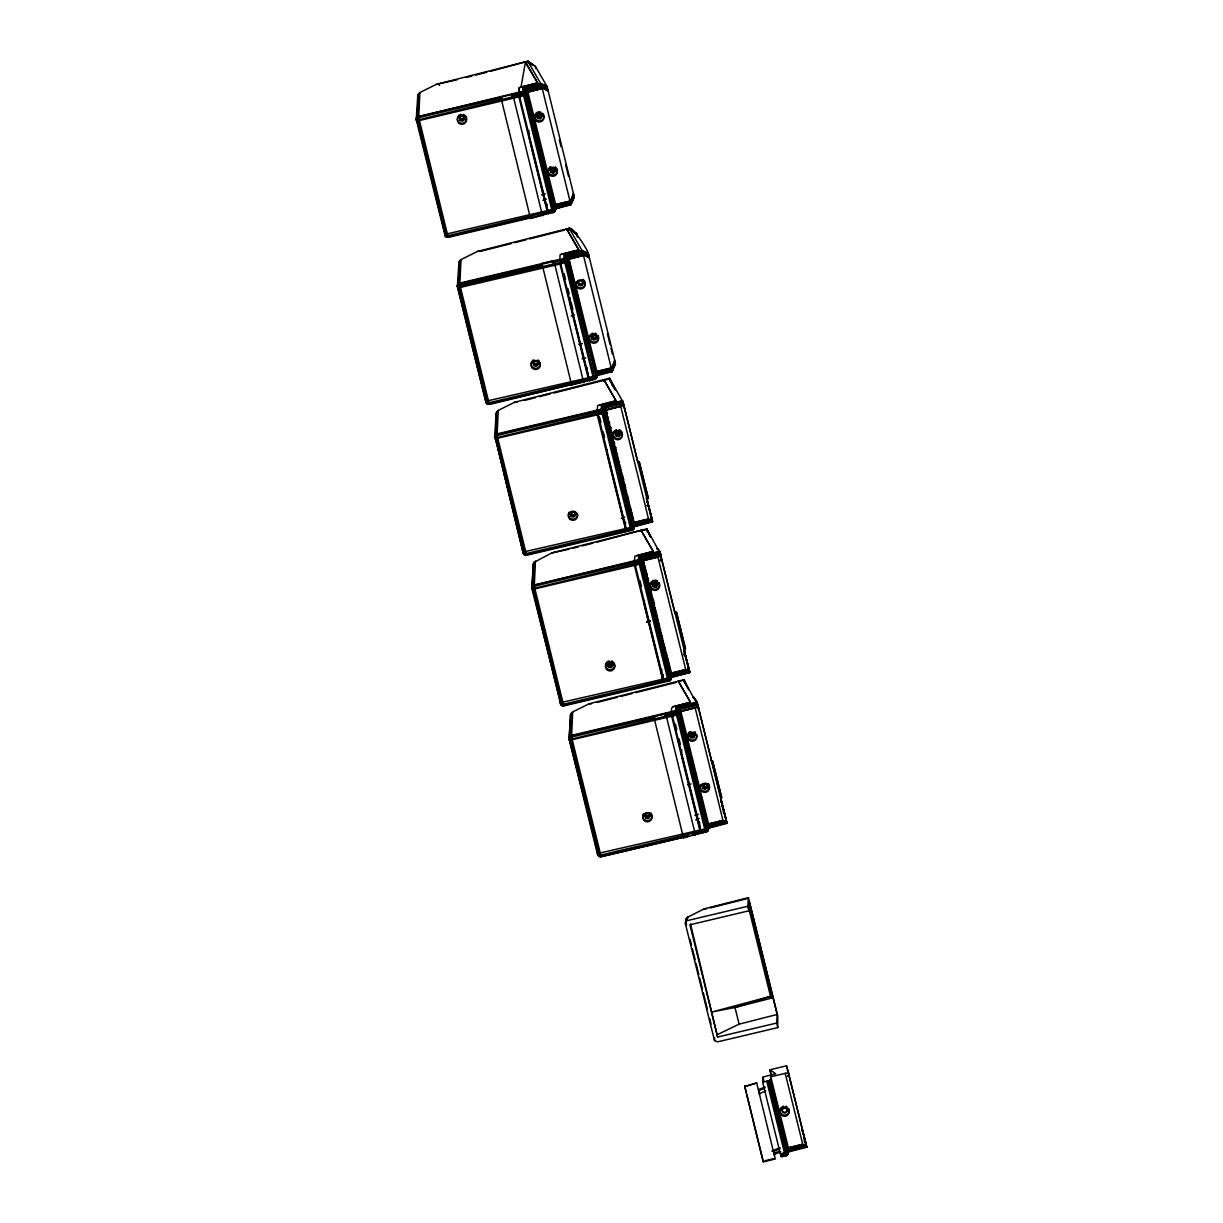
<?xml version="1.0" encoding="UTF-8"?>
<svg xmlns="http://www.w3.org/2000/svg" width="1223" height="1223" viewBox="0 0 1223 1223"><rect width="100%" height="100%" fill="white"/><g stroke="black" fill="none" stroke-linecap="round" stroke-linejoin="round"><path stroke-width="1.5" d="M554.707 208.995L570.744 204.21L542.232 88.545L527.847 91.954L555.639 204.486L554.615 211.869L551.756 209.607L444.775 234.419L416.554 120.97L416.951 116.965L522.756 91.282L525.707 92.138L527.526 94.156L555.624 207.986L555.135 211.304L552.72 212.664M457.402 286.778L459.649 283.69L559.935 259.933L563.971 258.206L564.155 254.996L567.12 255.913L566.937 259.062L560.073 260.805L560.409 262.364L460.123 286.121C456.561 289.316 456.515 284.149 459.588 283.125L559.874 259.368L560.088 254.843L561.586 254.139M634.936 526.456L652.471 521.273L623.042 402.122L609.574 378.213L514.638 402.26L498.235 410.408L497.073 435.541L525.829 552.215C528.932 556.878 523.154 555.502 522.894 552.108L494.856 435.587L496.844 433.936L601.257 409.185L604.223 410.041L606.027 412.044L634.141 525.875L633.652 529.207L631.236 530.553M667.055 658.203L666.428 655.696L666.26 658.555L667.651 658.066L670.739 670.586L669.975 673.583L671.473 673.934L671.381 678.291L669.807 680.814L563.91 705.916L561.388 705.289L531.883 588.492L533.885 562.427L551.833 552.918L641.066 530.339L653.22 551.328L634.859 556.236L634.37 561.388L663.982 681.563M600.355 856.834L597.497 854.235L569.138 739.349L570.667 714.201L572.685 711.924L589.089 703.775L678.306 681.196L690.521 702.354L672.849 706.772M685.446 923.961L687.036 917.51L704.28 908.796L748.4 897.651L777.752 1015.977L777.767 1027.595L717.641 1041.843L714.507 1040.574L685.446 923.961L685.858 919.222M417.593 96.755L419.871 92.535L436.259 84.387L525.493 61.807L537.692 82.981L520.371 87.215M458.717 263.832L460.995 259.612L477.398 251.464L566.616 228.884L578.815 250.058M495.957 414.628L498.235 410.408M533.167 565.286L533.411 563.344M570.422 716.143L570.453 715.165M685.644 920.185L686.516 924.833M416.263 119.701L416.279 118.555M494.642 437.574L494.642 436.428M531.837 588.232L531.852 587.086M569.092 739.074L569.307 737.087L571.294 735.436L675.707 710.655L678.673 711.496L680.477 713.513L708.591 827.344L707.062 831.671L692.249 835.202M596.029 375.537L596.855 371.41L569.047 259.154L583.463 255.469L582.01 250.425L569.062 228.059L566.631 229.557M632.948 520.111L633.407 525.462L634.156 522.756L630.457 507.438L629.065 507.927M670.724 673.43L670.143 670.724M708.576 824.134L680.798 711.312L695.199 707.903L722.976 820.434L708.576 824.134L708.102 830.662L693.808 834.162M788.453 1072.586L786.511 1065.845L770.001 1069.758L775.734 1073.825L763.228 1076.974L762.648 1082.279L780.977 1156.27L786.802 1155.536L788.116 1153.763L788.346 1147.709L770.826 1076.821L788.453 1072.586L806.691 1147.281L805.269 1144.82M416.248 119.441L417.838 94.813M418.327 93.896L417.165 118.356L445.799 234.571C445.722 238.378 450.171 238.21 447.465 234.342L418.709 117.668L419.871 92.535M419.015 93.101L417.869 117.943L446.594 234.51C449.514 240.625 440.846 232.951 447.817 235.718L553.576 210.646L524.759 93.926L526.272 92.658L526.456 89.585L541.315 85.044L547.43 87.918L574.26 196.872L570.82 204.837L554.294 209.072M423.189 145.659L423.25 144.513M465.092 118.677L460.307 119.732L459.71 117.454M457.371 286.518L458.977 261.89M459.451 260.973L458.289 285.433L486.937 401.648C486.846 405.455 491.294 405.287 488.589 401.419L459.833 284.745L460.995 259.612M460.138 260.178L458.992 285.02L487.717 401.587C490.973 408.115 482.84 399.707 487.778 404.324M500.635 96.525L530.568 218.627L542.599 215.065M512.62 93.682L542.553 215.783M494.612 437.33L496.217 412.686M496.691 411.769L495.529 436.244L524.178 552.46C526.731 557.963 519.928 550.824 526.18 553.606L632.092 528.55L633.132 529.758M497.394 410.989L496.232 435.831L525.814 555.318M519.607 87.552L518.812 92.856L418.526 116.613C415.239 117.041 415.927 122.835 419.351 120.542L523.643 95.776L524.759 93.926L416.386 120.313M522.756 91.282L522.94 88.087L540.795 83.5L546.849 86.145L547.43 87.918L541.697 86.405L527.021 90.166L522.94 88.087M525.187 88.637L525.049 93.422M540.979 214.789L555.135 211.304L525.859 92.872L525.905 89.004L541.315 85.044L542.232 88.545L527.832 92.229L527.021 90.166L542.079 87.903L548.332 91.266M527.021 90.166L526.853 93.055L555.685 209.775L555.854 206.886L570.514 203.125L574.153 196.108L570.82 204.837L574.26 196.872M527.526 94.156L527.663 91.587L542.079 87.903M528.932 130.494L528.672 135.019L545.947 205.005M537.998 361.442A2.461 2.431 3.4 0 1 537.019 364.744L535.781 365.035A2.461 2.431 3.4 0 1 533.671 363.766L533.488 362.39L534.069 364.836L538.854 363.705L538.288 361.259M534.069 364.836L533.595 362.757L534.069 364.836L538.869 363.537M523.903 550.167L523.673 553.958L523.215 553.148M547.583 209.913L546.834 210.096L547.17 204.333M531.822 587.988L533.197 564.323M533.885 562.427L532.739 586.902L561.372 703.118L563.1 705.992M534.589 561.647L533.442 586.49L562.167 703.042C562.488 706.802 565.041 706.527 563.023 702.873L534.283 586.199L535.429 561.067M573.48 193.127L570.178 201.719L555.777 205.418L555.135 211.304L555.334 208.17L570.744 204.21L574.153 196.108M566.402 255.546L566.264 260.331L564.858 262.7L592.972 376.531L595.846 378.778L489.475 404.446M595.846 378.778L596.625 377.51L567.12 255.913L582.545 251.969L588.66 254.827L615.368 363.017L611.989 371.792L615.49 363.781M582.545 251.969L567.686 256.494L596.9 376.684L595.188 377.754M614.695 360.036L611.408 368.643L597.007 372.342L596.9 376.684L568.252 257.09L582.912 253.329L588.66 254.827L588.064 253.054C589.455 252.458 569.215 220.92 569.307 229.832M570.071 297.571L569.796 302.096L587.086 372.082M583.814 381.989L571.829 384.817M573.709 515.066L571.309 515.632L570.652 512.651M570.774 515.984L570.315 513.538M562.228 705.778L560.562 703.806L560.638 700.03M587.162 370.661L587.33 367.833M588.049 375.736L588.217 372.862M569.077 738.83L570.667 714.201M571.141 713.269L569.979 737.744L599.484 856.62L597.497 854.235M571.844 712.489L570.698 737.331L600.279 856.834L688.534 836.089L601.166 856.757L571.538 737.056L572.685 711.924M596.809 374.437L596.365 378.228L589.501 379.971L589.838 380.705M596.625 377.51L566.937 259.062L563.971 258.206M601.257 409.185L601.441 405.975L622.522 400.563L624.234 408.115M603.688 406.525L603.551 411.31L602.144 413.68L630.258 527.51L632.092 528.55L603.26 411.83L494.765 438.186M523.123 552.995L526.501 554.676L633.652 529.207L604.361 410.76L604.407 406.892L601.441 405.975M606.027 412.044L606.18 409.491L604.407 406.892L623.042 402.122L623.699 406.128M637.794 462.37L623.975 405.608L606.348 409.843L605.568 412.747M606.944 412.258L606.18 415.254L606.944 412.258L607.403 417.609M608.183 417.272L607.418 420.253L608.183 417.272L608.641 422.623M607.22 449.881L607.036 452.907L624.326 522.878L624.494 520.05M609.421 422.287L608.657 425.268L609.421 422.287L609.88 427.637M610.659 427.286L609.895 430.282L610.659 427.286L611.118 432.636M611.897 432.3L611.133 435.296L611.897 432.3L612.341 437.651M613.136 437.314L612.371 440.295L613.136 437.314L613.579 442.665M614.374 442.313L613.61 445.31L614.374 442.313L614.817 447.664M615.612 447.328L614.848 450.324L615.612 447.328L616.056 452.678M616.224 449.835L616.071 455.323M617.294 457.692L616.851 452.342M617.462 454.849L617.309 460.337M618.089 457.341L617.936 462.844M619.159 465.199L618.7 459.848M607.999 664.915L607.938 663.86L608.504 666.29M619.327 462.355L619.174 467.859M619.954 467.507L619.786 470.351L620.565 467.369L619.342 465M620.565 467.369L620.413 472.858M621.192 472.521L621.024 475.365L621.177 469.877M621.788 472.368L621.651 477.872M622.431 477.52L622.262 480.379L623.654 479.89L622.415 474.876M622.859 480.242L623.027 477.383M623.654 479.89L622.889 482.886M623.669 482.535L623.501 485.378L624.892 484.904L623.057 480.028M624.097 485.241L624.265 482.397M624.892 484.904L624.127 487.885M624.907 487.549L624.739 490.392L625.503 487.411L624.296 485.042M625.503 487.411L625.366 492.9M626.145 492.563L625.977 495.407L626.13 489.903M625.947 527.801L625.198 527.969L625.549 522.221M626.742 492.41L626.589 497.914M627.384 497.562L627.216 500.421L628.607 499.932L627.368 494.918M627.812 500.268L627.98 497.425M628.439 502.775L628.607 499.932M629.05 505.282L629.218 502.439L627.827 502.913M629.662 507.79L629.218 502.439M630.457 507.438L629.692 510.434M631.068 509.945L630.93 515.449L631.695 512.452M632.306 514.959L632.169 520.448L633.545 519.974M632.765 520.31L632.933 517.467M632.474 528.733L633.911 528.428L633.652 529.207M561.464 705.304L532.693 589.517L532.525 585.496L638.452 559.798L638.635 556.587L659.717 551.191L689.757 672.512L670.372 677.527M640.883 557.153L640.745 561.938L639.339 564.292L667.452 678.123L670.311 680.385M531.959 588.844L640.455 562.442L669.271 679.162L563.39 704.265C559.217 703.026 560.103 704.937 563.696 705.335L670.846 679.82L641.555 561.388L641.601 557.52L638.635 556.587M660.817 555.471L660.237 552.735L641.601 557.52L643.497 560.654L643.374 565.867L642.946 560.608L657.943 557.061L685.721 669.592L671.32 673.292M643.222 562.672L643.374 560.103L661.001 555.594L661.123 556.45L660.619 554.095L642.717 558.682L642.549 561.571L671.381 678.291L643.222 562.672L641.402 560.654L638.452 559.798M644.139 562.886L644.613 570.881L644.139 562.886L642.946 560.608M645.377 567.885L645.851 575.895L644.766 565.393M644.414 600.539L644.246 603.566L661.521 673.537L661.781 669.302M646.463 578.387L647.854 577.913L648.465 580.421L647.089 580.894L646.615 572.899L645.224 573.388M647.089 580.894L646.615 572.899M648.924 585.771L647.701 583.402L647.854 577.913M648.328 585.909L648.465 580.421M650.162 590.77L647.869 580.558M649.566 590.923L649.092 582.912M651.4 595.784L650.177 593.415L649.703 585.42M650.789 595.922L650.33 587.927M652.639 600.799L651.416 598.429L650.942 590.434M651.569 592.941L651.416 598.429M652.027 600.936L652.18 595.448M652.807 597.955L654.03 602.954L653.265 605.951L652.195 598.093M653.265 605.951L653.418 600.447M654.504 610.95L655.268 607.969L654.504 610.95L654.03 602.954M654.657 605.461L653.892 608.458M655.299 610.613L655.742 615.964L655.268 607.969M655.895 610.476L655.131 613.457M656.338 615.826L655.91 613.12M656.537 615.628L656.98 620.978L656.506 612.983M650.56 815.833L645.759 817.147L645.194 814.701M657.133 615.475L656.369 618.471M657.577 620.841L657.148 618.135M657.775 620.627L658.219 625.993L657.745 617.982M658.371 620.489L657.592 623.485M695.551 834.422L683.519 837.984L653.586 715.883M658.815 625.84L658.387 623.134M658.998 625.641L659.457 630.992L658.983 622.996M659.61 625.503L658.83 628.5M660.053 630.854L659.625 628.148M660.848 630.518L660.068 633.499L660.221 628.011M660.695 636.006L660.237 630.655M661.291 635.868L660.863 633.162M662.086 635.517L661.307 638.513L661.46 633.01M662.53 640.883L661.475 635.67M663.309 640.531L662.545 643.527L662.698 638.024M663.768 645.882L662.713 640.669M664.548 645.545L663.783 648.526L663.936 643.038M663.355 675.081L662.407 678.643L662.667 674.316M663.951 645.683L665.174 648.037L664.41 651.033M665.174 648.037L665.022 653.541L666.413 653.051L666.856 658.402M665.618 653.403L665.786 650.544M666.245 655.895L666.413 653.051M667.651 658.066L666.871 661.047M667.666 660.71L667.498 663.554L668.262 660.573M695.505 835.141L665.572 713.055M668.889 663.08L668.11 666.061M668.905 665.725L668.736 668.568L669.501 665.572M670.128 668.079L669.348 671.075M670.571 673.43L670.739 670.586M672.833 706.726C670.051 708.469 672.069 713.437 672.467 716.158M675.707 710.655L675.891 707.444L696.972 702.033L727.012 823.369L707.261 828.43L726.921 822.743M678.138 707.995L678.001 712.78L676.594 715.134L704.708 828.965L707.582 831.227L707.765 827.971M678.001 712.78L679.239 712.015L708.102 830.662L678.811 712.229L678.857 708.362L675.891 707.444M680.477 713.513L680.63 710.945L678.857 708.362L697.492 703.577L727.012 823.369L724.796 815.16M681.578 752.894L681.761 749.882M685.476 923.059L686.332 918.29M686.149 921.439L687.036 917.51M686.837 920.858L687.876 916.944M698.945 821.566L698.776 824.394L681.501 754.408M700.412 829.301L699.663 829.484L699.632 822.253M714.507 1040.574L714.675 1037.716M717.626 1037.028L689.91 924.802L748.919 910.799L749.439 902.161L777.171 1014.463L776.651 1023.055L717.626 1037.028L690.521 924.022M748.919 910.799L747.803 906.258L748.4 897.651M744.669 1086.544L756.701 1082.982L775.26 1159.007L763.274 1161.85L744.669 1086.544L756.701 1082.982M758.856 1091.711L758.917 1090.595L764.971 1088.042M759.575 1094.661L758.917 1090.595M763.274 1161.85L746.871 1094.554M780.977 1156.27L787.841 1154.527L788.331 1151.21L770.658 1079.664L770.826 1076.821M773.838 1152.402L773.899 1151.271L779.968 1148.733M774.572 1155.353L773.899 1151.271M536.469 364.102L536.423 364.958A2.446 2.4 3.4 0 1 533.732 361.351M648.175 816.398L647.471 817.346M697.783 706.512L698.669 709.569L698.425 707.077L680.798 711.312M416.324 119.961L418.709 117.668L502.286 97.855M457.448 287.038L459.833 284.745L541.544 265.376M494.688 437.834L497.073 435.541L604.223 410.041M531.883 588.492L534.283 586.199L641.402 560.654M569.138 739.349L571.538 737.056L655.1 717.244M533.518 361.228L533.549 363.46M533.381 362.543L533.656 361.534M521.029 87.108L525.493 61.807L490.392 71.362M640.745 561.938L641.983 561.174L670.846 679.82L670.739 673.521M612.05 371.746L615.368 363.017L611.745 370.034L612.05 371.746L595.525 375.981M593.736 834.392L593.308 833.322M573.877 194.793L570.514 203.125L555.777 205.418M615.093 361.702L611.745 370.034L597.069 373.795M634.095 525.416L634.125 522.68L632.78 522.955L633.407 525.462M671.549 675.402L671.03 676.686L689.665 671.901L687.601 663.676L689.436 670.816L671.549 675.402L671.473 673.934L689.115 669.409M615.368 363.017L611.959 371.135L596.549 375.079M570.713 512.727L570.927 511.627L570.912 514.562M645.347 813.83L645.163 814.228A2.461 2.431 3.4 0 1 645.423 813.647M648.098 497.853L647.166 500.024L648.282 498.174L639.186 461.774L648.282 498.174M676.426 612.402L685.339 648.48L684.391 650.651L685.522 648.802L676.609 612.708L674.576 611.301L676.609 612.708M720.546 799.429L721.662 797.579L712.749 761.486L710.716 760.079M554.432 211.304L555.41 210.601L526.272 92.658M670.128 679.82L671.106 679.117M707.383 830.662L708.362 829.958M787.322 1155.093L788.101 1153.824L769.94 1080.23M787.215 1154.802L769.512 1080.444L770.658 1079.664M577.378 237.17L576.644 233.333M569.215 739.701L677.71 713.299L706.527 830.004L600.646 855.106L597.634 854.648L598.123 855.458M518.934 87.811L518.659 92.826L548.623 213.612L547.965 211.976M566.264 260.331L567.503 259.566L568.741 261.065M603.551 411.31L604.789 410.546L633.911 528.489M525.37 62.465L537.524 82.812L520.922 87.215M566.509 228.762L578.754 249.737L561.158 254.46M604.101 381.438L603.856 379.68L616.025 400.716L597.65 405.577L597.176 410.729L626.115 528.489M634.599 526.501L652.562 521.9L646.417 497.96L652.241 520.188L634.355 524.774M596.717 542.232L641.051 530.308L653.265 551.512L636.587 555.594M652.486 521.946L646.86 500.131M647.349 532.005L646.768 528.84L660.405 553.759M678.306 681.196L684.054 680.355L687.158 687.02M684.054 680.355L697.446 704.647L697.186 702.568L677.42 707.628L677.221 710.869L571.34 736.001L569.138 738.279L598.49 855.733L600.952 856.176L684.528 836.364M723.848 813.876L720.867 799.429L723.145 808.877M717.779 1034.429L739.12 1024.155L777.171 1014.463M511.566 95.669L525.707 92.138M542.936 200.496L546.314 199.089M571.202 315.962L574.229 314.678M621.315 518.369L624.678 516.962M664.395 715.042L678.673 711.496M695.765 819.884L699.128 818.462M758.428 1089.693L765.048 1086.926M759.651 1093.53L765.705 1090.992M771.774 1151.088L780.029 1147.617M774.144 1153.335L779.112 1151.256M774.633 1154.222L780.687 1151.684M519.469 87.521L520.509 87.23M762.648 1082.279L769.512 1080.444M668.431 681.18L669.807 680.814M555.624 204.776L570.025 201.076L555.639 204.486M596.855 371.7L611.255 368.001L596.855 371.41M634.125 522.68L648.526 518.98L620.749 406.433L605.721 410.179M648.633 505.986L651.92 518.781L634.294 523.306L634.187 527.663L605.354 410.943L605.538 408.054L623.424 403.483L623.959 407.06M708.805 826.244L726.691 821.657M788.331 1148L802.731 1144.3L785.227 1073.412M788.545 1150.109L806.446 1145.523M525.294 61.838L527.847 61.15L535.429 66.424L546.849 86.145M547.078 86.726L540.994 84.035L524.468 88.27L524.27 91.496L518.659 92.826M553.041 169.737L555.609 169.921L553.346 170.501L552.567 168.239M566.601 229.374L569.092 228.732L576.706 234.189L573.755 232.446M564.155 254.996L582.01 250.425L588.064 253.054M588.294 253.65L582.224 250.944L565.683 255.179L565.5 258.42L552.689 262.746M589.547 258.191L583.31 254.827L569.047 259.154M608.167 379.252L553.973 392.98M623.822 404.966L606.318 410.041M633.835 526.058L652.471 521.273L646.799 499.703M640.99 530.354L646.768 528.84L650.651 537.279L646.707 528.886M641.066 530.965L646.784 529.513L648.343 532.831M661.169 556.236L643.497 560.654M669.99 677.588L689.757 672.512L688.228 666.382M698.272 706.435L680.783 711.587M645.866 813.54L649.52 812.607M772.217 997.953L734.992 1007.492L712.229 1011.925L770.521 996.363L772.217 997.953L749.072 904.21M788.025 1151.393L806.676 1146.608L786.511 1065.845M787.367 1152.234L806.752 1147.235L803.587 1134.592M436.259 84.387L457.112 79.77M466.36 77.431L471.91 76.04M475.594 75.092L486.693 72.295M479.752 251.525L511.183 243.576M514.883 242.643L525.966 239.846M529.666 238.898L564.781 230.016M524.392 400.456L535.491 397.658M539.175 396.726L550.274 393.913M568.985 549.249L551.833 552.918M572.685 548.317L578.234 546.91M581.934 545.978L593.017 543.165M596.992 702.43L617.34 697.293M621.024 696.361L632.123 693.548M635.822 692.615L676.487 682.327M710.303 907.94L746.794 898.706M541.56 194.732L545.168 193.815M576.966 250.516L562.106 254.002M592.972 376.531L588.829 377.51L589.761 380.689M630.258 527.51L522.894 552.108M646.707 621.544L650.407 620.673M667.452 678.123L560.088 702.766M704.708 828.965L597.344 853.608M780.305 1153.824L784.447 1152.83L787.138 1154.527M519.806 97.427L519.056 97.611L546.834 210.096M460.291 119.9L465.076 118.769L464.511 116.323M531.699 216.991L448.122 236.788L444.759 235.122M448.352 237.369L554.111 212.313M570.866 258.435L583.463 255.469L611.745 370.034L597.007 372.342M564.858 262.7L560.715 263.679L588.875 377.647L485.653 401.312L457.677 288.047L560.761 263.862L560.363 262.181L565.974 260.851L594.806 377.571L488.94 402.795L485.806 401.924L486.433 403.162M560.929 264.504L560.18 264.688L587.957 377.173L588.706 377.005M578.785 344.29L582.362 343.449M480.364 372.419L479.538 372.633L479.982 374.773M533.075 362.742L536.79 364.454M582.102 358.798L585.679 357.957M570.973 384.496L489.261 403.865L485.974 402.352M582.117 381.866L589.547 380.108M589.715 380.552L595.326 379.222M602.144 413.68L494.918 438.858M598.169 415.3L597.42 415.484L625.198 527.969M618.548 465.351L619.939 464.862M518.246 526.578L517.788 527.954M571.324 515.464L573.709 514.898L573.021 515.831M628.454 505.42L629.83 504.931M646.875 505.42L648.435 505.328L646.936 505.68M633.545 522.527L648.526 518.98M526.716 555.257L632.612 530.201M658.203 548.577L656.705 548.928L658.754 549.524L660.481 554.218M639.339 564.292L532.112 589.517M660.282 559.966L661.704 559.354M635.364 565.959L634.615 566.142L662.407 678.643M660.435 560.486L661.933 560.119L660.512 560.73M645.989 570.392L646.019 573.037M647.227 575.406L647.257 578.051M646.661 622.354L650.346 621.483M607.51 664.196L611.24 665.924M610.904 665.725L613.319 664.991L610.231 666.489M665.648 656.048L667.024 655.559M683.55 654.32L684.972 653.709M683.703 654.84L685.277 654.733M670.739 673.154L685.721 669.592M694.221 697.293L692.982 697.584L694.832 698.348L696.972 702.033L698.623 708.82M653.556 716.602L665.526 713.773M676.594 715.134L569.368 740.358M672.619 716.816L671.87 716.984L699.663 829.484M687.509 784.799L691.071 783.943M694.802 815.206L698.394 814.35M708.591 823.843L722.976 820.434M692.172 835.202L707.062 831.671M687.662 920.522L747.803 906.258M787.612 1076.057L789.187 1075.95L787.688 1076.316M788.346 1147.709L802.731 1144.3M780.671 1155.2L786.282 1153.87L768.258 1080.887M781.283 1156.866L786.802 1155.536M765.032 1160.719L773.578 1158.701M477.398 251.464L478.59 251.189M514.638 402.26L516.993 402.336M589.089 703.775L591.458 703.837M704.28 908.796L706.649 908.857M568.252 257.09L583.31 254.827M444.805 235.259L446.655 237.247M445.248 236.07L444.775 234.419M445.814 236.758L416.477 117.698M487.014 403.85L457.616 284.776M627.093 531.501L626.115 528.443M524.193 554.63L494.856 435.587M560.822 704.616L560.379 703.806M701.452 833.001L672.451 716.128M598.643 856.146L569.307 737.087M541.697 86.405L547.873 89.508M582.912 253.329L589.089 256.417M639.369 462.08L637.519 460.995M710.899 760.4L712.749 761.486M525.08 92.413L525.859 92.872M566.31 259.322L567.075 259.78M603.596 410.301L604.361 410.76M570.927 513.385L574.03 515.265M640.776 560.914L641.555 561.388M678.031 711.771L678.811 712.229M645.377 814.9L648.496 816.765M535.766 68.595L535.368 66.516L527.786 61.196L540.994 84.035L547.43 87.918M582.224 250.944L588.66 254.827M576.599 233.44L569.001 228.12L576.706 234.189M532.922 65.247L527.786 61.196L532.433 65.094M438.629 84.448L439.577 85.365M721.662 797.579L712.581 761.165M725.514 820.954L726.936 823.415M603.856 379.68L616.071 400.854L599.423 405.119M612.708 385.551L609.604 378.885L612.891 386.499M612.631 385.016L609.574 378.213L615.016 390.03M683.963 679.728L686.302 684.788M688.687 689.818L684.024 679.682L678.245 681.196L690.475 702.185L673.873 706.573M694.832 698.348L697.339 704.066M519.194 532.754L518.628 531.072M570.728 513.278L571.309 515.632L570.835 513.553M608.121 665.236L607.862 663.309A2.461 2.431 3.4 0 0 610.858 666.428L611.439 666.183A2.461 2.431 3.4 0 0 612.677 663.508M645.377 816.077L645.117 814.151M540.994 84.035L541.315 85.044M624.173 407.549L623.898 406.632L624.204 407.84M661.016 557.031L674.897 612.937M565.668 164.83L568.45 175.99M788.269 1072.77L788.59 1073.886M803.175 1132.819L803.373 1134.547M555.563 680.829L555.823 681.731M625.167 410.974L625.442 411.983M517.971 527.22L517.757 526.364M646.646 498.938L647.273 501.292M480.838 378.32L481.128 379.359M684.054 650.758L687.769 664.945L684.192 650.819M684.437 652.027L687.586 663.921M721.096 800.408L723.359 809.198M723.512 809.443L726.37 820.251L708.744 824.776L708.637 829.133L679.805 712.413L679.973 709.523L697.874 704.937L698.165 706.787M802.196 1129.41L803.114 1133.064L801.921 1128.248L802.685 1131.948M803.266 1133.308L806.11 1144.117L788.483 1148.642L788.376 1152.999L770.352 1080.016M648.098 504.136L646.493 497.792M649.78 510.664L651.92 518.781M721.31 801.6L723.099 808.418M684.483 652.639L687.861 665.557M688.427 667.452L689.68 672.574M806.691 1147.281L804.107 1137.375L804.444 1142.037M485.653 401.312L486.112 402.352M518.093 529.116L517.574 526.746M592.544 830.631L592.024 828.261L592.253 829.469M607.434 333.894L610.109 344.718M610.996 348.326L612.387 353.967M559.339 139.819L561.036 146.745M748.354 906.64L770.521 996.363L734.992 1007.492L739.12 1024.155M776.651 1023.055L777.767 1027.595M684.07 649.765L685.507 655.513M538.9 113.25L540.245 118.692M617.401 431.138L618.303 434.761M654.595 581.766L655.941 587.208M691.851 732.608L692.753 736.231M538.319 112.975L539.236 116.659M551.97 168.239L553.331 173.758M616.698 430.848L617.6 434.532M655.253 587.04L653.892 581.521A4.617 4.54 3.4 0 0 651.584 589.027A4.617 4.54 3.4 0 0 659.38 587.178A4.617 4.54 3.4 0 0 653.846 581.475A2.446 2.4 3.4 0 0 653.801 585.741A2.446 2.4 3.4 0 0 657.515 583.753M691.102 732.317A4.617 4.54 3.4 0 1 696.636 738.019A4.617 4.54 3.4 0 1 688.855 739.869A4.617 4.54 3.4 0 1 691.102 732.317L692.05 736.047M537.845 112.669L538.747 116.338L537.707 112.684M551.435 167.719L552.796 173.223M551.313 167.75L552.674 173.253M653.862 583.035L654.779 586.719M652.287 581.414L653.174 585.053M689.986 734.075L690.888 737.714M770.001 1069.758L771.285 1074.971M769.955 1070.431L771.254 1075.629M627.995 500.069L628.622 502.577M629.234 505.084L629.86 507.591M654.06 605.599L654.672 608.106M665.19 650.697L665.816 653.189M523.643 95.776L551.756 209.607M766.79 1081.3L784.447 1152.83M763.014 1077.111L763.855 1080.903M564.155 273.631L565.515 279.165M567.793 288.368L569.154 293.887M571.049 301.943L572.853 309.251M599.576 417.074L600.936 422.592M603.214 431.811L604.575 437.33M639.965 580.619L641.326 586.153M675.402 724.108L676.762 729.627M679.04 738.83L680.401 744.364M583.768 382.707L553.836 260.606L541.865 263.449L571.798 385.535M744.715 1085.825L746.443 1092.796M690.154 939.539L691.515 945.058M692.417 948.742L695.153 959.765M696.055 963.449L698.776 974.471M699.694 978.155L702.415 989.178M703.317 992.862L707.398 1009.403M709.676 1018.591L711.037 1024.11M610.522 662.927L611.408 666.535M429.563 170.073L431.291 177.075M439.286 209.225L440.983 216.104M485.898 401.496L457.402 285.632M523.138 552.292L494.902 436.015L496.89 434.501L602.771 409.399L602.97 406.158L622.736 401.098L623.47 405.409M560.348 702.95L532.097 586.673L534.084 585.16L639.965 560.012L640.164 556.786L659.916 551.711L660.665 556.037L660.175 553.224M425.038 150.719L424.794 149.741L425.023 150.949M802.563 1130.679L802.854 1131.902M686.974 661.307L687.295 662.637M684.269 681.44L684.605 682.847M609.818 379.971L610.155 381.377M519.5 96.755L518.858 93.881M554.432 676.227L554.707 677.42M554.355 675.585L554.554 676.472M480.119 375.002L479.615 372.587M723.833 810.727L724.368 813.509M527.862 61.823L528.091 62.908M803.832 1135.815L804.031 1136.794M591.061 824.027L591.229 824.929L591.152 823.599M516.779 523.429L516.473 521.778M671.626 712.229L671.824 713.284M697.63 705.182L697.92 706.879M697.905 706.099L698.15 707.582M698.226 707.246L698.409 708.53M661.169 556.817L661.322 558.04M464.526 117.744L463.349 115.604A2.461 2.431 3.4 0 1 464.266 118.753A2.461 2.431 3.4 0 1 461.163 119.93A2.461 2.431 3.4 0 1 459.695 116.995M688.518 668.094L688.717 670.907M687.968 667.024L688.167 669.959M787.123 1110.01A2.446 2.4 3.4 0 1 783.591 1112.104A2.446 2.4 3.4 0 1 783.148 1108.069A2.446 2.4 3.4 0 1 787.046 1109.383M788.697 1108.435A4.617 4.54 3.4 0 1 787.199 1114.398A4.617 4.54 3.4 0 1 781.023 1113.45A4.617 4.54 3.4 0 1 781.436 1107.319M782.414 1106.616A4.617 4.54 3.4 0 1 783.546 1106.188M785.93 1106.249A4.617 4.54 3.4 0 1 787.031 1106.723M541.529 114.488A2.446 2.4 3.4 0 1 539.328 118.05A2.446 2.4 3.4 0 1 537.294 114.381M537.692 113.907A2.446 2.4 3.4 0 1 541.147 113.984M542.691 113.265A4.617 4.54 3.4 0 1 542.538 119.686A4.617 4.54 3.4 0 1 535.995 119.518A4.617 4.54 3.4 0 1 536.148 113.097M537.126 112.394A4.617 4.54 3.4 0 1 540.642 112.027M556.801 168.499A4.632 4.556 3.4 0 1 552.643 175.225A4.632 4.556 3.4 0 1 548.791 168.3M549.555 167.383A4.632 4.556 3.4 0 1 550.533 166.68M555.15 166.802A4.632 4.556 3.4 0 1 556.098 167.551M554.554 168.285A2.446 2.4 3.4 0 1 554.478 171.679A2.446 2.4 3.4 0 1 551.023 171.587A2.446 2.4 3.4 0 1 551.099 168.193M541.881 114.595A2.446 2.4 3.4 0 1 539.45 117.561A2.446 2.4 3.4 0 1 537.157 114.473A2.446 2.4 3.4 0 0 539.481 116.873A2.446 2.4 3.4 0 0 541.988 114.519M537.417 113.907A2.446 2.4 3.4 0 1 538.334 113.036M540.78 113.097A2.446 2.4 3.4 0 1 541.269 113.494M460.368 115.925A2.461 2.431 3.4 0 1 460.888 115.543M465.336 115.635A4.617 4.54 3.4 0 1 464.557 122.56A4.617 4.54 3.4 0 1 457.769 120.588A4.617 4.54 3.4 0 1 460.903 114.35M463.303 114.412A4.617 4.54 3.4 0 1 464.404 114.886M464.572 117.041A2.461 2.431 3.4 0 1 462.049 119.395A2.461 2.431 3.4 0 1 459.634 116.919M696.758 734.549A4.617 4.54 3.4 0 1 691.545 740.098A4.617 4.54 3.4 0 1 688.32 733.234M689.069 732.317A4.617 4.54 3.4 0 1 690.047 731.614M694.664 731.736A4.617 4.54 3.4 0 1 695.612 732.485M706.695 784.417A2.446 2.4 3.4 0 1 705.809 788.331A2.446 2.4 3.4 0 1 702.476 786.022M702.583 785.395A2.446 2.4 3.4 0 1 703.24 784.34M703.76 783.974A2.446 2.4 3.4 0 1 706.206 784.035M708.224 783.607A4.617 4.54 3.4 0 1 708.362 789.752A4.617 4.54 3.4 0 1 702.155 790.394A4.617 4.54 3.4 0 1 700.932 784.371M694.083 733.204A2.446 2.4 3.4 0 1 693.991 736.613A2.446 2.4 3.4 0 1 690.536 736.521A2.446 2.4 3.4 0 1 690.613 733.127M707.658 786.924A2.446 2.4 3.4 0 1 704.387 783.561M707.597 787.948A2.446 2.4 3.4 0 1 704.035 786.404A2.446 2.4 3.4 0 1 706.481 783.423M597.267 337.212A2.446 2.4 3.4 0 1 593.491 334.215M597.604 337.747A2.446 2.4 3.4 0 1 597.206 338.236M596.09 338.832A2.446 2.4 3.4 0 1 594.347 334.383M537.967 361.458A2.446 2.4 3.4 0 1 536.989 364.729M538.273 361.335A2.461 2.431 3.6 0 1 533.717 363.063M575.452 514.103A2.461 2.431 3.4 0 1 574.26 515.54L573.648 515.754A2.461 2.431 3.4 0 1 571.386 511.657M574.871 511.734A2.461 2.431 3.4 0 1 575.483 512.85M575.483 513.4A2.461 2.431 3.6 0 1 570.958 513.859M612.784 663.432A2.461 2.431 3.6 0 1 608.152 664.517M615.521 432.346A2.446 2.4 3.4 0 0 617.814 435.434A2.446 2.4 3.4 0 0 620.244 432.468A2.446 2.4 3.4 0 1 617.86 434.746A2.446 2.4 3.4 0 1 615.459 432.285M615.781 431.78A2.446 2.4 3.4 0 1 616.178 431.291M619.144 430.985A2.446 2.4 3.4 0 1 619.648 431.383M577.485 513.584A4.617 4.54 3.4 0 1 572.272 519.133A4.617 4.54 3.4 0 1 569.047 512.269M619.985 432.208A2.446 2.4 3.4 0 1 618.823 435.556A2.446 2.4 3.4 0 1 615.521 434.119A2.446 2.4 3.4 0 1 617.263 431.016M618.532 431.046A2.446 2.4 3.4 0 1 619.618 431.704M621.146 430.97A4.617 4.54 3.4 0 1 619.465 438.338A4.617 4.54 3.4 0 1 613.182 433.982M613.365 432.804A4.617 4.54 3.4 0 1 614.603 430.802M615.582 430.099A4.617 4.54 3.4 0 1 616.713 429.686M619.098 429.747A4.617 4.54 3.4 0 1 620.199 430.221M657.5 584.09A2.446 2.4 3.4 0 1 653.969 586.169A2.446 2.4 3.4 0 1 653.525 582.133A2.446 2.4 3.4 0 1 657.424 583.463M659.059 582.591A4.617 4.54 3.4 0 1 657.561 588.553A4.617 4.54 3.4 0 1 651.385 587.606A4.617 4.54 3.4 0 1 651.813 581.475M652.792 580.772A4.617 4.54 3.4 0 1 653.908 580.344M655.115 580.222A4.617 4.54 3.4 0 1 657.408 580.894M649.703 813.754A2.461 2.431 3.4 0 1 648.725 817.04L648.098 817.254A2.461 2.431 3.4 0 1 645.071 814.854M646.356 812.791A2.461 2.431 3.4 0 1 646.952 812.561M648.236 812.592A2.461 2.431 3.4 0 1 648.817 812.852M649.979 813.647A2.461 2.431 3.6 0 1 645.408 815.374M656.338 581.644A2.446 2.4 3.4 0 1 657.454 583.126M657.454 583.677A2.446 2.4 3.4 0 1 654.122 585.19A2.446 2.4 3.4 0 1 653.021 581.751M656.889 581.338A2.446 2.4 3.4 0 1 657.255 581.842M613.533 662.178A4.617 4.54 3.4 0 1 612.754 669.103A4.617 4.54 3.4 0 1 605.951 667.116A4.617 4.54 3.4 0 1 609.1 660.894M611.485 660.94A4.617 4.54 3.4 0 1 612.601 661.429M694.465 733.387A2.446 2.4 3.4 0 1 692.264 736.949A2.446 2.4 3.4 0 1 690.231 733.28M694.74 733.28A2.446 2.4 3.4 0 1 692.31 736.246A2.446 2.4 3.4 0 1 690.017 733.158M650.789 813.02A4.617 4.54 3.4 0 1 650.911 819.165A4.617 4.54 3.4 0 1 644.704 819.807A4.617 4.54 3.4 0 1 643.497 813.784M578.938 280.495A2.446 2.4 3.4 0 0 579.947 284.546A2.446 2.4 3.4 0 0 583.004 281.672A2.446 2.4 3.4 0 1 580.298 283.919A2.446 2.4 3.4 0 1 578.326 280.862M582.393 280.571A2.446 2.4 3.4 0 1 582.775 281.076M540.245 362.788A4.617 4.54 3.4 0 1 535.032 368.337A4.617 4.54 3.4 0 1 531.791 361.473M532.555 360.556A4.617 4.54 3.4 0 1 533.534 359.852M538.151 359.975A4.617 4.54 3.4 0 1 539.098 360.709M582.989 281.993A2.446 2.4 3.4 0 1 579.916 284.867A2.446 2.4 3.4 0 1 578.922 280.816M581.873 280.51A2.446 2.4 3.4 0 1 582.76 281.412M584.625 281.137A4.617 4.54 3.4 0 1 581.063 287.833A4.617 4.54 3.4 0 1 576.125 282.024M582.974 279.425A4.617 4.54 3.4 0 1 583.906 280.174M598.032 335.423A4.632 4.556 3.4 0 1 596.534 341.385A4.632 4.556 3.4 0 1 590.357 340.437A4.632 4.556 3.4 0 1 590.77 334.292M591.749 333.604A4.632 4.556 3.4 0 1 592.88 333.176M595.265 333.237A4.632 4.556 3.4 0 1 596.381 333.711M594.072 334.445A2.446 2.4 3.4 0 1 596.197 337.915A2.446 2.4 3.4 0 1 592.1 338.343A2.446 2.4 3.4 0 1 593.43 334.521M770.658 992.969L754.163 926.224L770.658 992.969M782.858 1112.273A2.446 2.4 3.4 0 0 786.985 1111.294A2.446 2.4 3.4 0 0 784.05 1108.267A2.446 2.4 3.4 0 0 782.858 1112.273M781.222 1114.856A4.617 4.54 3.4 0 0 789.003 1113.022A4.617 4.54 3.4 0 0 783.469 1107.304A4.617 4.54 3.4 0 0 781.222 1114.856M535.934 120.649A4.617 4.54 3.4 0 0 543.715 118.799A4.617 4.54 3.4 0 0 538.181 113.097A4.617 4.54 3.4 0 0 535.934 120.649M549.326 174.935A4.632 4.556 3.4 0 0 557.122 173.085A4.632 4.556 3.4 0 0 551.588 167.383A4.632 4.556 3.4 0 0 549.326 174.935M537.57 118.05A2.446 2.4 3.4 0 0 541.682 117.072A2.446 2.4 3.4 0 0 538.762 114.045A2.446 2.4 3.4 0 0 537.57 118.05M550.977 172.336A2.446 2.4 3.4 0 0 555.089 171.358A2.446 2.4 3.4 0 0 552.169 168.346A2.446 2.4 3.4 0 0 550.977 172.336M458.594 122.881A4.617 4.54 3.4 0 0 466.376 121.031A4.617 4.54 3.4 0 0 460.842 115.329A4.617 4.54 3.4 0 0 458.594 122.881M460.261 120.389A2.385 2.354 3.4 0 0 464.281 119.426A2.385 2.354 3.4 0 0 461.438 116.475A2.385 2.354 3.4 0 0 460.261 120.389M690.491 737.27A2.446 2.4 3.4 0 0 694.603 736.292A2.446 2.4 3.4 0 0 691.683 733.28A2.446 2.4 3.4 0 0 690.491 737.27M703.118 788.392A2.446 2.4 3.4 0 0 707.23 787.429A2.446 2.4 3.4 0 0 704.31 784.402A2.446 2.4 3.4 0 0 703.118 788.392M701.482 790.991A4.617 4.54 3.4 0 0 709.264 789.156A4.617 4.54 3.4 0 0 703.729 783.439A4.617 4.54 3.4 0 0 701.482 790.991M569.582 518.904A4.617 4.54 3.4 0 0 577.363 517.054A4.617 4.54 3.4 0 0 571.829 511.352A4.617 4.54 3.4 0 0 569.582 518.904M571.217 516.305A2.446 2.4 3.4 0 0 575.33 515.326A2.446 2.4 3.4 0 0 572.41 512.315A2.446 2.4 3.4 0 0 571.217 516.305M616.025 435.755A2.446 2.4 3.4 0 0 620.153 434.776A2.446 2.4 3.4 0 0 617.218 431.765A2.446 2.4 3.4 0 0 616.025 435.755M614.389 438.354A4.617 4.54 3.4 0 0 622.171 436.504A4.617 4.54 3.4 0 0 616.637 430.802A4.617 4.54 3.4 0 0 614.389 438.354M653.235 586.429A2.446 2.4 3.4 0 0 657.347 585.45A2.446 2.4 3.4 0 0 654.427 582.423A2.446 2.4 3.4 0 0 653.235 586.429M606.776 669.562A4.617 4.54 3.4 0 0 614.558 667.712A4.617 4.54 3.4 0 0 609.039 662.01A4.617 4.54 3.4 0 0 606.776 669.562M608.427 666.963A2.446 2.4 3.4 0 0 612.54 665.985A2.446 2.4 3.4 0 0 609.62 662.973A2.446 2.4 3.4 0 0 608.427 666.963M644.032 820.404A4.617 4.54 3.4 0 0 651.813 818.569A4.617 4.54 3.4 0 0 646.279 812.852A4.617 4.54 3.4 0 0 644.032 820.404M645.668 817.805A2.446 2.4 3.4 0 0 649.795 816.842A2.446 2.4 3.4 0 0 646.86 813.815A2.446 2.4 3.4 0 0 645.668 817.805M532.341 368.108A4.617 4.54 3.4 0 0 540.123 366.258A4.617 4.54 3.4 0 0 534.589 360.54A4.617 4.54 3.4 0 0 532.341 368.108M533.977 365.509A2.446 2.4 3.4 0 0 538.089 364.53A2.446 2.4 3.4 0 0 535.17 361.504A2.446 2.4 3.4 0 0 533.977 365.509M577.149 287.558A4.617 4.54 3.4 0 0 584.93 285.723A4.617 4.54 3.4 0 0 579.412 280.006A4.617 4.54 3.4 0 0 577.149 287.558M590.556 341.844A4.632 4.556 3.4 0 0 598.337 340.009A4.632 4.556 3.4 0 0 592.803 334.292A4.632 4.556 3.4 0 0 590.556 341.844M578.785 284.959A2.446 2.4 3.4 0 0 582.912 283.981A2.446 2.4 3.4 0 0 579.977 280.969A2.446 2.4 3.4 0 0 578.785 284.959M592.192 339.245A2.446 2.4 3.4 0 0 596.32 338.282A2.446 2.4 3.4 0 0 593.384 335.255A2.446 2.4 3.4 0 0 592.192 339.245"/></g></svg>
